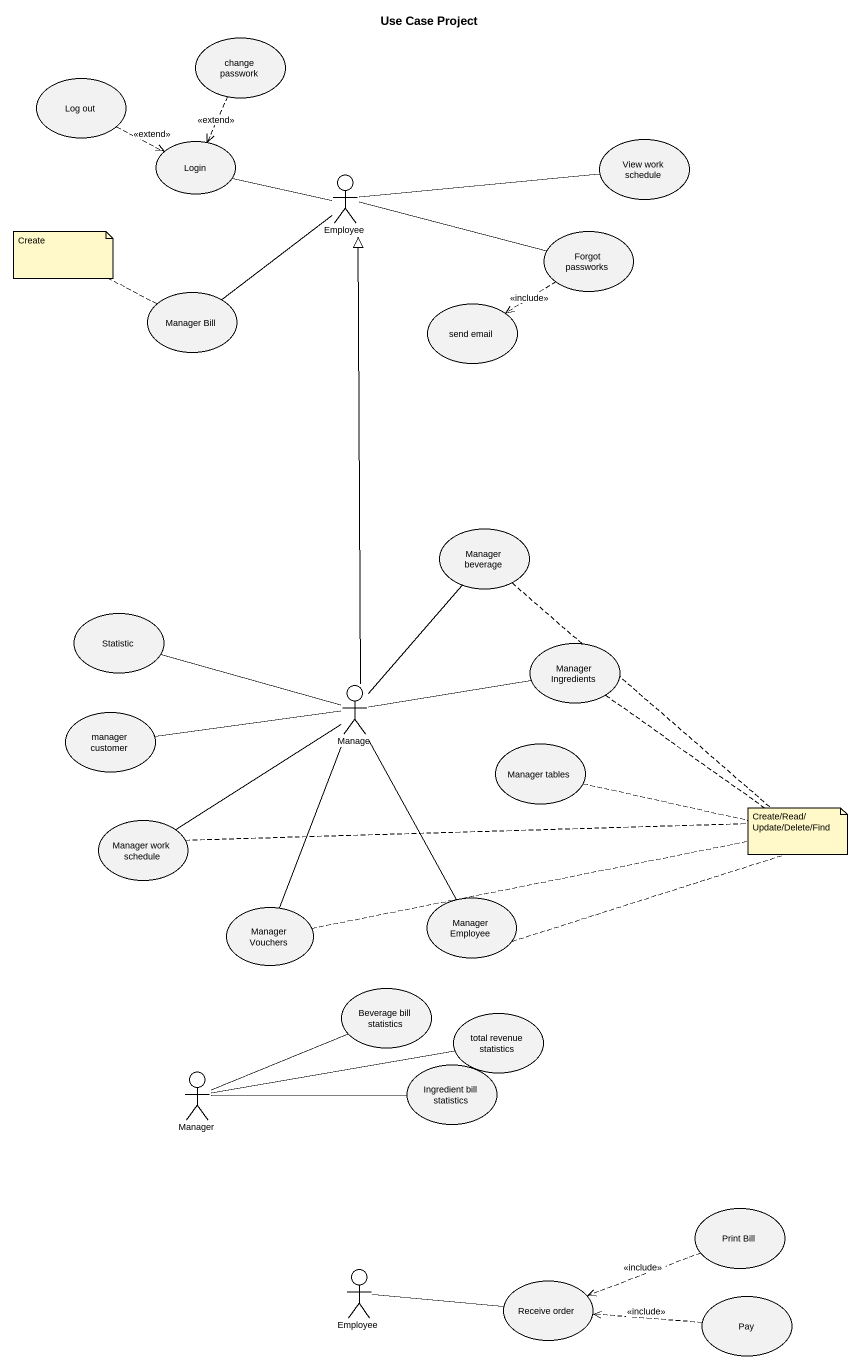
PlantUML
@startuml
title Use Case Project
usecase "change passwork" as change_passwork
usecase "Log out" as Log_out
usecase Login
usecase "View work schedule" as View_work_schedule
actor Employee
usecase "Forgot passworks" as Forgot_passworks
usecase "Manager Bill" as Manager_Bill
usecase "send email" as send_email
usecase "Manager beverage" as Manager_beverage
usecase Statistic
usecase "Manager Ingredients" as Manager_Ingredients
actor Manage
usecase "manager customer" as manager_customer
usecase "Manager tables" as Manager_tables
usecase "Manager work schedule" as Manager_work_schedule
usecase "Manager Vouchers" as Manager_Vouchers
usecase "Manager Employee" as Manager_Employee
usecase "Beverage bill statistics" as Beverage_bill_statistics
usecase "total revenue statistics" as total_revenue_statistics
actor Manager
usecase "Ingredient bill statistics" as Ingredient_bill_statistics
usecase "Print Bill" as Print_Bill
actor "Employee" as Employee_2
usecase "Receive order" as Receive_order
usecase Pay
change_passwork ..> Login : <<extend>>
Log_out .right.> Login : <<extend>>
Login -right- Employee
Employee -right- View_work_schedule
Employee -right- Forgot_passworks
Employee -- Manager_Bill
Forgot_passworks ..> send_email : <<include>>
Manage -up-|> Employee
Manage -up- Manager_beverage
Manage -left- Statistic
Manage -right- Manager_Ingredients
Manage -left- Manager_work_schedule
Manage -- Manager_Vouchers
Manage -- Manager_Employee
manager_customer -right- Manage
Manager -right- Beverage_bill_statistics
Manager -right- total_revenue_statistics
Manager -right- Ingredient_bill_statistics
Print_Bill .left.> Receive_order : <<include>>
Employee_2 -right- Receive_order
Pay .left.> Receive_order : <<include>>
note left of Manager_Bill : Create
note as N2
  Create/Read/Update/Delete/Find
end note
N2 .. Manager_Vouchers
N2 .. Manager_beverage
N2 .. Manager_Ingredients
N2 .. Manager_tables
N2 .. Manager_work_schedule
N2 .. Manager_Employee
@enduml
